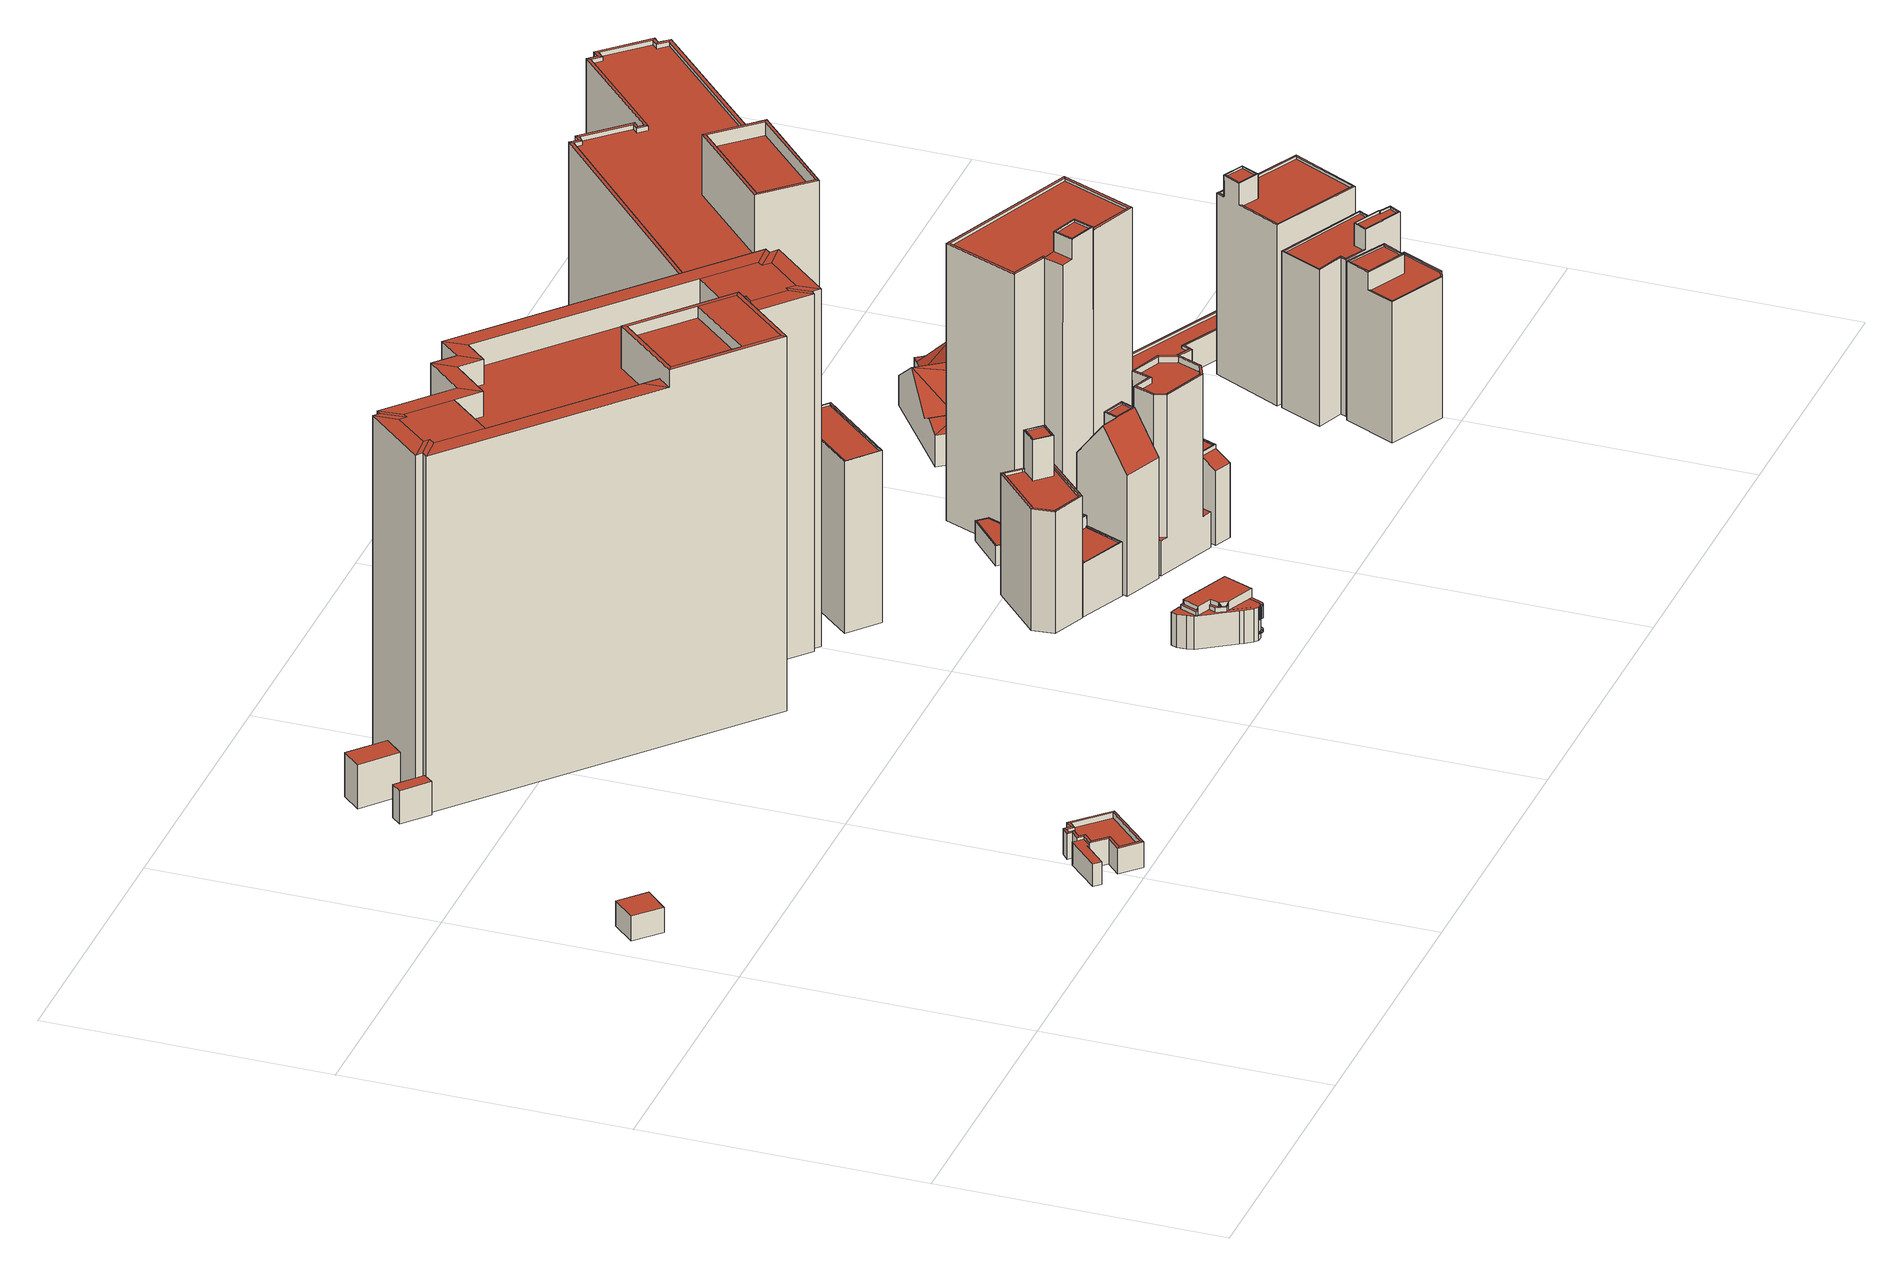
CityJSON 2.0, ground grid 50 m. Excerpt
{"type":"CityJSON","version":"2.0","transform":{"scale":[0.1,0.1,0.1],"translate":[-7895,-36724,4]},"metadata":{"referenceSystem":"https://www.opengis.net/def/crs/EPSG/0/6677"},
"CityObjects":{
"building1":{"type":"Building","attributes":{"class":3003,"usage":461,"measuredHeight":3.9,"storeysAboveGround":9999,"storeysBelowGround":9999,"prefecture":13,"city":13103,"footprintArea":-9999,"fireproofType":1011,"coverageRatio":80,"floorAreaRatio":700,"surveyYear":1,"urbanPlanType":21,"areaClassificationType":22,"landUseType":212,"districts":"10","detailedUsage":"0","meshCode":"53394509"},"geometry":[{"type":"Solid","lod":"2","boundaries":[[[[0,1,2,3]],[[4,5,6,7]],[[2,1,4,7]],[[0,3,6,5]],[[3,2,7,6]],[[1,0,5,4]]]],"semantics":{"surfaces":[{"type":"GroundSurface"},{"type":"RoofSurface"},{"type":"WallSurface"}],"values":[[0,1,2,2,2,2]]}}]},
"building2":{"type":"Building","attributes":{"class":3002,"usage":461,"measuredHeight":3.1,"storeysAboveGround":9999,"storeysBelowGround":9999,"prefecture":13,"city":13103,"footprintArea":-9999,"fireproofType":1011,"coverageRatio":80,"floorAreaRatio":700,"surveyYear":1,"urbanPlanType":21,"areaClassificationType":22,"landUseType":212,"districts":"10","detailedUsage":"0","floodRisk_description":10,"floodRisk_rank":1,"floodRisk_depth":0.11,"floodRisk_adminType":2,"floodRisk_scale":2,"meshCode":"53394509"},"geometry":[{"type":"Solid","lod":"2","boundaries":[[[[8,9,10,11,12,13,14,15,16,17,18,19,20,21,22,23]],[[24,25,26,27]],[[28,29,30,31,32,33,34]],[[35,36,37,38]],[[24,27,39,40]],[[41,42,26,25]],[[43,44,45,46]],[[43,47,48,44]],[[40,39,37,36]],[[49,50,51,52,53,54,55,56,57,58,59,60]],[[41,46,45,42]],[[35,38,61,62]],[[62,61,63,64]],[[64,63,65,66]],[[66,65,48,47]],[[63,59,58,65]],[[9,32,31,10]],[[9,8,33,32]],[[22,21,29,28]],[[8,23,34,33]],[[29,21,20,46,41,30]],[[38,49,60,61]],[[23,22,28,34]],[[48,57,56,44]],[[18,17,66,47]],[[15,14,35,62]],[[30,41,25,31]],[[24,11,10,31,25]],[[20,19,43,46]],[[14,13,36,35]],[[39,51,50,37]],[[27,52,51,39]],[[19,18,47,43]],[[16,15,62,64]],[[44,56,55,45]],[[45,55,54,42]],[[65,58,57,48]],[[61,60,59,63]],[[13,12,40,36]],[[17,16,64,66]],[[42,54,53,26]],[[12,11,24,40]],[[26,53,52,27]],[[37,50,49,38]]]],"semantics":{"surfaces":[{"type":"GroundSurface"},{"type":"RoofSurface"},{"type":"WallSurface"}],"values":[[0,1,1,1,1,1,1,1,1,1,1,1,1,1,1,2,2,2,2,2,2,2,2,2,2,2,2,2,2,2,2,2,2,2,2,2,2,2,2,2,2,2,2,2]]}}]},
"building3":{"type":"Building","attributes":{"class":9999,"usage":461,"measuredHeight":4.2,"storeysAboveGround":9999,"storeysBelowGround":9999,"prefecture":13,"city":13103,"footprintArea":-9999,"fireproofType":1011,"coverageRatio":80,"floorAreaRatio":700,"surveyYear":1,"urbanPlanType":21,"areaClassificationType":22,"landUseType":212,"districts":"10","detailedUsage":"0","floodRisk_description":10,"floodRisk_rank":1,"floodRisk_depth":0.01,"floodRisk_adminType":2,"floodRisk_scale":2,"meshCode":"53394509"},"geometry":[{"type":"Solid","lod":"2","boundaries":[[[[67,68,69,70]],[[71,72,73,74]],[[69,68,71,74]],[[68,67,72,71]],[[67,70,73,72]],[[70,69,74,73]]]],"semantics":{"surfaces":[{"type":"GroundSurface"},{"type":"RoofSurface"},{"type":"WallSurface"}],"values":[[0,1,2,2,2,2]]}}]},
"building4":{"type":"Building","attributes":{"class":3003,"usage":461,"measuredHeight":8.2,"storeysAboveGround":9999,"storeysBelowGround":9999,"prefecture":13,"city":13103,"footprintArea":-9999,"fireproofType":1011,"coverageRatio":80,"floorAreaRatio":700,"surveyYear":1,"urbanPlanType":21,"areaClassificationType":22,"landUseType":212,"districts":"10","detailedUsage":"0","meshCode":"53394509"},"geometry":[{"type":"Solid","lod":"2","boundaries":[[[[75,76,77,78]],[[79,80,81,82]],[[77,76,79,82]],[[76,75,80,79]],[[78,77,82,81]],[[75,78,81,80]]]],"semantics":{"surfaces":[{"type":"GroundSurface"},{"type":"RoofSurface"},{"type":"WallSurface"}],"values":[[0,1,2,2,2,2]]}}]},
"building5":{"type":"Building","attributes":{"class":3002,"usage":401,"measuredHeight":66.1,"storeysAboveGround":16,"storeysBelowGround":2,"prefecture":13,"city":13103,"footprintArea":1829.87,"fireproofType":1001,"coverageRatio":80,"floorAreaRatio":700,"surveyYear":2021,"urbanPlanType":21,"areaClassificationType":22,"landUseType":212,"districts":"10","detailedUsage":"1210","floodRisk_description":10,"floodRisk_rank":1,"floodRisk_depth":0.01,"floodRisk_adminType":2,"floodRisk_scale":2,"meshCode":"53394509"},"geometry":[{"type":"Solid","lod":"2","boundaries":[[[[83,84,85,86,87,88,89,90,91,92,93,94,95,96,97,98,99,100]],[[101,102,103,104]],[[105,106,107,108]],[[109,110,111,112]],[[113,114,115,116]],[[117,118,119,120,121,122,123,124,125,126,127,128]],[[129,130,131,132]],[[133,134,135,136]],[[137,138,139,140,115,114,141,142,143,144]],[[133,112,111,134]],[[102,145,146,147,103]],[[148,106,105,149]],[[148,132,131,107,106]],[[129,149,105,108,130]],[[150,151,152,153]],[[154,141,114,113]],[[155,143,142,156]],[[101,104,110,109]],[[146,145,157]],[[158,153,152,138,137]],[[159,160,161,162]],[[163,158,137,144]],[[154,156,142,141]],[[164,116,115,140]],[[134,111,110,104,103,147,165,135]],[[166,167,168,169]],[[163,144,143,155]],[[150,162,161,151]],[[164,140,139,170]],[[136,135,165,160,159]],[[157,145,129,132,124,123]],[[88,87,155,156]],[[160,119,118,161]],[[89,88,156,154]],[[90,89,154,113]],[[91,90,113,116]],[[146,122,121,147]],[[148,164,170,125,124,132]],[[96,95,109,112]],[[99,98,136,159]],[[161,118,117,151]],[[92,149,129,145,102,93]],[[139,126,125,170]],[[138,127,126,139]],[[95,94,101,109]],[[97,96,112,133]],[[130,167,166,131]],[[94,93,102,101]],[[83,100,162,150]],[[147,121,120,165]],[[84,83,150,153]],[[165,120,119,160]],[[157,123,122,146]],[[107,169,168,108]],[[151,117,128,152]],[[98,97,133,136]],[[86,85,158,163]],[[152,128,127,138]],[[85,84,153,158]],[[131,166,169,107]],[[87,86,163,155]],[[149,92,91,116,164,148]],[[108,168,167,130]],[[100,99,159,162]]]],"semantics":{"surfaces":[{"type":"GroundSurface"},{"type":"RoofSurface"},{"type":"WallSurface"}],"values":[[0,1,1,1,1,1,1,1,1,1,1,1,1,1,1,1,1,1,1,1,1,1,1,1,1,1,1,1,1,1,2,2,2,2,2,2,2,2,2,2,2,2,2,2,2,2,2,2,2,2,2,2,2,2,2,2,2,2,2,2,2,2,2,2]]}}]},
"building6":{"type":"Building","attributes":{"class":3001,"usage":461,"measuredHeight":5.2,"storeysAboveGround":9999,"storeysBelowGround":9999,"prefecture":13,"city":13101,"footprintArea":-9999,"fireproofType":1011,"coverageRatio":80,"floorAreaRatio":700,"surveyYear":1,"urbanPlanType":21,"areaClassificationType":22,"landUseType":212,"districts":"10","detailedUsage":"0","floodRisk_description":10,"floodRisk_rank":1,"floodRisk_depth":0.01,"floodRisk_adminType":2,"floodRisk_scale":2,"meshCode":"53394509"},"geometry":[{"type":"Solid","lod":"2","boundaries":[[[[171,172,173,174,175,176]],[[177,178,179,180]],[[181,182,183,184,185,186]],[[187,188,189,190]],[[191,192,193,194]],[[190,189,193,192]],[[191,194,178,177]],[[187,180,179,188]],[[194,183,182,178]],[[172,171,190,192]],[[171,176,187,190]],[[173,172,192,191]],[[174,173,191,177]],[[175,174,177,180]],[[178,182,181,179]],[[176,175,180,187]],[[179,181,186,188]],[[189,185,184,193]],[[193,184,183,194]],[[188,186,185,189]]]],"semantics":{"surfaces":[{"type":"GroundSurface"},{"type":"RoofSurface"},{"type":"WallSurface"}],"values":[[0,1,1,1,1,1,1,1,2,2,2,2,2,2,2,2,2,2,2,2]]}}]},
"building7":{"type":"Building","attributes":{"class":3001,"usage":461,"measuredHeight":-9999,"storeysAboveGround":9999,"storeysBelowGround":9999,"prefecture":13,"city":13101,"footprintArea":-9999,"fireproofType":1011,"coverageRatio":80,"floorAreaRatio":700,"surveyYear":1,"urbanPlanType":21,"areaClassificationType":22,"landUseType":212,"districts":"10","detailedUsage":"0","floodRisk_description":10,"floodRisk_rank":1,"floodRisk_depth":0.01,"floodRisk_adminType":2,"floodRisk_scale":2,"meshCode":"53394509"},"geometry":[{"type":"Solid","lod":"2","boundaries":[[[[195,196,197,198]],[[199,200,201,202]],[[196,195,200,199]],[[197,196,199,202]],[[198,197,202,201]],[[195,198,201,200]]]],"semantics":{"surfaces":[{"type":"GroundSurface"},{"type":"RoofSurface"},{"type":"WallSurface"}],"values":[[0,1,2,2,2,2]]}}]},
"building8":{"type":"Building","attributes":{"class":9999,"usage":421,"measuredHeight":6.9,"storeysAboveGround":1,"storeysBelowGround":0,"prefecture":13,"city":13103,"footprintArea":53.17,"fireproofType":1001,"coverageRatio":80,"floorAreaRatio":700,"surveyYear":2021,"urbanPlanType":21,"areaClassificationType":22,"landUseType":214,"districts":"10","detailedUsage":"1110","floodRisk_description":10,"floodRisk_rank":1,"floodRisk_depth":0.05,"floodRisk_adminType":2,"floodRisk_scale":2,"meshCode":"53394509","name":"愛宕警察署虎の門交番"},"geometry":[{"type":"MultiSurface","lod":"2","boundaries":[[[203,204,205,206,207,208,209,210,211,212,213,214,215,216,217]],[[218,219,220,221,222,223,224,225,226,227,228,229,230,231]],[[232,233,234,235,236,237,238,239,240,241,242,243]],[[244,245,246,247,248,249,250]],[[251,252,253,254,255,256,257,258,259,260,261,262,263,264,265,266,267,268,269]],[[270,271,272,273,274,275,276,277,278,279,280]],[[281,282,283,284,285,286,287]],[[221,268,267,244,250,222]],[[288,289,290,291,292,293,294,295,296,297,298,299,300,301,302,303,304,305]],[[281,292,291]],[[292,281,293]],[[281,291,290]],[[281,290,289]],[[293,281,213]],[[281,289,288]],[[281,288,282]],[[282,288,305]],[[282,305,304]],[[282,304,272]],[[272,304,303]],[[272,303,302]],[[294,213,295]],[[213,294,293]],[[295,213,296]],[[296,213,297]],[[297,213,298]],[[306,213,212]],[[213,306,299]],[[298,213,299]],[[299,306,240]],[[299,240,300]],[[301,272,302]],[[272,301,240]],[[300,240,301]],[[306,212,307]],[[272,240,273]],[[273,240,239]],[[257,256,228,227]],[[259,258,226,225]],[[308,309,210,209]],[[240,306,310,241]],[[234,278,277,235]],[[311,312,207,206]],[[232,280,279,233]],[[236,276,275,237]],[[310,313,242,241]],[[214,213,281,287,314]],[[255,254,230,229]],[[258,257,227,226]],[[254,253,231,230]],[[203,217,285,284]],[[315,314,287,286,216,215]],[[309,316,211,210]],[[233,279,278,234]],[[245,266,265,246]],[[316,307,212,211]],[[317,285,217]],[[285,317,286]],[[317,217,318]],[[318,217,216]],[[318,216,319]],[[286,320,216]],[[320,286,317]],[[216,320,319]],[[283,271,270,243,242,313,321,204,203,284]],[[253,252,218,231]],[[244,267,266,245]],[[247,264,263,248]],[[246,265,264,247]],[[269,268,221,220]],[[261,260,224,223]],[[322,311,206,205]],[[260,259,225,224]],[[321,322,205,204]],[[235,277,276,236]],[[249,262,261,223,222,250]],[[323,308,209,208]],[[237,275,274,238]],[[283,282,272,271]],[[312,323,208,207]],[[251,269,220,219]],[[256,255,229,228]],[[252,251,219,218]],[[248,263,262,249]],[[243,270,280,232]],[[238,274,273,239]],[[322,321,313,310,306,307,316,309,308,323,312,311]]],"semantics":{"surfaces":[{"type":"GroundSurface"},{"type":"OuterCeilingSurface"},{"type":"RoofSurface"},{"type":"WallSurface"},{"type":"OuterFloorSurface"}],"values":[0,0,1,2,2,2,2,3,3,3,3,3,3,3,3,3,3,3,3,3,3,3,3,3,3,3,3,3,3,3,3,3,3,3,3,3,3,3,3,3,3,3,3,3,3,3,3,3,3,3,3,3,3,3,3,3,3,3,3,3,3,3,3,3,3,3,3,3,3,3,3,3,3,3,3,3,3,3,3,3,3,3,3,3,3,3,4]}}]},
"building9":{"type":"Building","attributes":{"class":3002,"usage":401,"measuredHeight":24,"storeysAboveGround":7,"storeysBelowGround":1,"prefecture":13,"city":13103,"footprintArea":117.27,"fireproofType":1001,"coverageRatio":80,"floorAreaRatio":700,"surveyYear":2021,"urbanPlanType":21,"areaClassificationType":22,"landUseType":212,"districts":"10","detailedUsage":"1210","floodRisk_description":10,"floodRisk_rank":1,"floodRisk_depth":0.04,"floodRisk_adminType":2,"floodRisk_scale":2,"meshCode":"53394509"},"geometry":[{"type":"Solid","lod":"2","boundaries":[[[[324,325,326,327,328]],[[329,330,331,332]],[[333,334,335]],[[336,337,338,339]],[[340,341,342,343,344,345,346,347,348,349,350]],[[351,352,353,354]],[[355,356,357,358]],[[359,339,338]],[[360,361,362,363]],[[334,333,362,361]],[[364,365,366,367]],[[364,367,337,336]],[[360,363,366,365]],[[358,357,352,351]],[[354,353,356,355]],[[362,343,342,363]],[[326,325,365,364]],[[324,328,361,360]],[[366,341,340,367]],[[347,354,355,339,359,348]],[[367,340,350,337]],[[325,324,360,365]],[[358,351,346,345,335,334]],[[353,330,329,356]],[[327,326,364,336]],[[333,344,343,362]],[[335,345,344,333]],[[363,342,341,366]],[[357,332,331,352]],[[339,355,358,334,361,328,327,336]],[[338,349,348,359]],[[352,331,330,353]],[[337,350,349,338]],[[351,354,347,346]],[[356,329,332,357]]]],"semantics":{"surfaces":[{"type":"GroundSurface"},{"type":"RoofSurface"},{"type":"WallSurface"}],"values":[[0,1,1,1,1,1,1,1,1,1,1,1,1,1,1,2,2,2,2,2,2,2,2,2,2,2,2,2,2,2,2,2,2,2,2]]}}]},
"building10":{"type":"Building","attributes":{"class":3002,"usage":401,"measuredHeight":31,"storeysAboveGround":9999,"storeysBelowGround":0,"prefecture":13,"city":13103,"footprintArea":77.37,"fireproofType":1011,"coverageRatio":80,"floorAreaRatio":700,"surveyYear":2021,"urbanPlanType":21,"areaClassificationType":22,"landUseType":212,"districts":"10","detailedUsage":"1210","floodRisk_description":10,"floodRisk_rank":1,"floodRisk_depth":0.03,"floodRisk_adminType":2,"floodRisk_scale":2,"meshCode":"53394509"},"geometry":[{"type":"Solid","lod":"2","boundaries":[[[[368,369,370,371]],[[372,373,374,375]],[[375,374,376,377]],[[378,379,380,381]],[[382,383,373,372]],[[377,376,383,382]],[[369,368,375,377]],[[374,380,379,376]],[[368,371,372,375]],[[371,370,382,372]],[[370,369,377,382]],[[376,379,378,383]],[[373,381,380,374]],[[383,378,381,373]]]],"semantics":{"surfaces":[{"type":"GroundSurface"},{"type":"RoofSurface"},{"type":"WallSurface"}],"values":[[0,1,1,1,1,1,2,2,2,2,2,2,2,2]]}}]},
"building11":{"type":"Building","attributes":{"class":3001,"usage":401,"measuredHeight":9.2,"storeysAboveGround":3,"storeysBelowGround":0,"prefecture":13,"city":13103,"footprintArea":67.58,"fireproofType":1001,"coverageRatio":80,"floorAreaRatio":700,"surveyYear":2021,"urbanPlanType":21,"areaClassificationType":22,"landUseType":212,"districts":"10","detailedUsage":"1210","floodRisk_description":10,"floodRisk_rank":1,"floodRisk_depth":0.01,"floodRisk_adminType":2,"floodRisk_scale":2,"meshCode":"53394509"},"geometry":[{"type":"Solid","lod":"2","boundaries":[[[[384,385,386,387]],[[388,389,390,391]],[[392,393,394]],[[391,390,395,396]],[[397,398,399,400,401,402,403,404]],[[405,389,388]],[[406,407,408,409]],[[410,411,412]],[[413,414,394,393]],[[413,409,408,414]],[[415,416,417,418]],[[411,410,407,406]],[[396,395,405]],[[389,418,417,390]],[[387,405,388,411,406,384]],[[412,411,388,391,399,398]],[[386,385,409,413]],[[407,404,403,408]],[[394,401,400,392]],[[393,396,405,387,386,413]],[[408,403,402,414]],[[414,402,401,394]],[[405,415,418,389]],[[395,416,415,405]],[[399,391,396,393,392,400]],[[410,397,404,407]],[[390,417,416,395]],[[412,398,397,410]],[[385,384,406,409]]]],"semantics":{"surfaces":[{"type":"GroundSurface"},{"type":"RoofSurface"},{"type":"WallSurface"}],"values":[[0,1,1,1,1,1,1,1,1,1,1,1,1,2,2,2,2,2,2,2,2,2,2,2,2,2,2,2,2]]}}]},
"building12":{"type":"Building","attributes":{"class":3002,"usage":401,"measuredHeight":25,"storeysAboveGround":9,"storeysBelowGround":0,"prefecture":13,"city":13103,"footprintArea":79.1,"fireproofType":1001,"coverageRatio":80,"floorAreaRatio":700,"surveyYear":2021,"urbanPlanType":21,"areaClassificationType":22,"landUseType":212,"districts":"10","detailedUsage":"1210","floodRisk_description":10,"floodRisk_rank":1,"floodRisk_depth":0.01,"floodRisk_adminType":2,"floodRisk_scale":2,"meshCode":"53394509"},"geometry":[{"type":"Solid","lod":"2","boundaries":[[[[419,420,421,422,423,424]],[[425,426,427,428]],[[429,430,431]],[[432,433,434,431]],[[435,436,432,431,437]],[[430,437,431]],[[429,438,430]],[[429,439,438]],[[440,441,442,443]],[[431,434,441,440]],[[443,442,433,432]],[[434,426,425,441]],[[420,419,430,438]],[[441,425,428,442]],[[424,423,436,435]],[[431,440,429]],[[436,423,422,443,432]],[[435,437,430,419,424]],[[421,420,438,439]],[[443,422,421,439,429,440]],[[442,428,427,433]],[[433,427,426,434]]]],"semantics":{"surfaces":[{"type":"GroundSurface"},{"type":"RoofSurface"},{"type":"WallSurface"}],"values":[[0,1,1,1,1,1,1,1,1,1,1,2,2,2,2,2,2,2,2,2,2,2]]}}]},
"building13":{"type":"Building","attributes":{"class":9999,"usage":461,"measuredHeight":-9999,"storeysAboveGround":9999,"storeysBelowGround":9999,"prefecture":13,"city":13101,"footprintArea":-9999,"fireproofType":1011,"coverageRatio":80,"floorAreaRatio":700,"surveyYear":1,"urbanPlanType":21,"areaClassificationType":22,"landUseType":215,"districts":"10","detailedUsage":"0","meshCode":"53394509"},"geometry":[{"type":"Solid","lod":"2","boundaries":[[[[444,445,446,447]],[[448,449,450,451]],[[447,446,451,450]],[[444,447,450,449]],[[446,445,448,451]],[[445,444,449,448]]]],"semantics":{"surfaces":[{"type":"GroundSurface"},{"type":"RoofSurface"},{"type":"WallSurface"}],"values":[[0,1,2,2,2,2]]}}]},
"building14":{"type":"Building","attributes":{"class":9999,"usage":461,"measuredHeight":3.6,"storeysAboveGround":9999,"storeysBelowGround":9999,"prefecture":13,"city":13103,"footprintArea":-9999,"fireproofType":1011,"coverageRatio":80,"floorAreaRatio":700,"surveyYear":1,"urbanPlanType":21,"areaClassificationType":22,"landUseType":212,"districts":"10","detailedUsage":"0","floodRisk_description":10,"floodRisk_rank":1,"floodRisk_depth":0.04,"floodRisk_adminType":2,"floodRisk_scale":2,"meshCode":"53394509"},"geometry":[{"type":"Solid","lod":"2","boundaries":[[[[452,453,454,455,456,457]],[[458,459,460,461]],[[462,463,464,465]],[[458,465,464,459]],[[466,467,468,469]],[[461,460,468,467]],[[470,471,472,473,474,475]],[[462,466,469,463]],[[453,452,461,467]],[[460,473,472,468]],[[455,454,466,462]],[[456,455,462,465]],[[454,453,467,466]],[[469,471,470,463]],[[459,474,473,460]],[[457,456,465,458]],[[464,475,474,459]],[[452,457,458,461]],[[463,470,475,464]],[[468,472,471,469]]]],"semantics":{"surfaces":[{"type":"GroundSurface"},{"type":"RoofSurface"},{"type":"WallSurface"}],"values":[[0,1,1,1,1,1,1,1,2,2,2,2,2,2,2,2,2,2,2,2]]}}]},
"building15":{"type":"Building","attributes":{"class":3001,"usage":401,"measuredHeight":9.1,"storeysAboveGround":10,"storeysBelowGround":0,"prefecture":13,"city":13103,"footprintArea":63.06,"fireproofType":1001,"coverageRatio":80,"floorAreaRatio":700,"surveyYear":2021,"urbanPlanType":21,"areaClassificationType":22,"landUseType":212,"districts":"10","detailedUsage":"1210","meshCode":"53394509"},"geometry":[{"type":"Solid","lod":"2","boundaries":[[[[476,477,478]],[[479,480,481]],[[476,478,479,481]],[[478,477,480,479]],[[477,476,481,480]]]],"semantics":{"surfaces":[{"type":"GroundSurface"},{"type":"RoofSurface"},{"type":"WallSurface"}],"values":[[0,1,2,2,2]]}}]},
"building16":{"type":"Building","attributes":{"class":3001,"usage":401,"measuredHeight":32.7,"storeysAboveGround":10,"storeysBelowGround":0,"prefecture":13,"city":13103,"footprintArea":63.06,"fireproofType":1001,"coverageRatio":80,"floorAreaRatio":700,"surveyYear":2021,"urbanPlanType":21,"areaClassificationType":22,"landUseType":212,"districts":"10","detailedUsage":"1210","floodRisk_description":10,"floodRisk_rank":1,"floodRisk_depth":0.02,"floodRisk_adminType":2,"floodRisk_scale":2,"meshCode":"53394509"},"geometry":[{"type":"Solid","lod":"2","boundaries":[[[[482,483,484,485,486,487]],[[488,489,490,491]],[[492,493,494,495]],[[492,495,496,497]],[[498,499,500,501]],[[501,500,502,503]],[[503,502,494,493]],[[504,497,496,505]],[[498,488,491,499]],[[506,507,508]],[[509,510,511]],[[504,505,490,489]],[[512,513,514,515,516,517,518,519,520]],[[521,522,523]],[[485,484,504,489]],[[521,501,503,522]],[[491,519,518,499]],[[507,498,501,521,523,487,486,508]],[[490,520,519,491]],[[500,517,516,502]],[[497,504,484,483]],[[485,489,488,506,508,486]],[[505,512,520,490]],[[510,509,482,487,523,522,503,493]],[[499,518,517,500]],[[502,516,515,494]],[[510,493,492,511]],[[495,514,513,496]],[[511,492,497,483,482,509]],[[496,513,512,505]],[[494,515,514,495]],[[506,488,498,507]]]],"semantics":{"surfaces":[{"type":"GroundSurface"},{"type":"RoofSurface"},{"type":"WallSurface"}],"values":[[0,1,1,1,1,1,1,1,1,1,1,1,1,1,2,2,2,2,2,2,2,2,2,2,2,2,2,2,2,2,2,2]]}}]},
"building17":{"type":"Building","attributes":{"class":3002,"usage":413,"measuredHeight":13.4,"storeysAboveGround":5,"storeysBelowGround":0,"prefecture":13,"city":13103,"footprintArea":35.99,"fireproofType":1001,"coverageRatio":80,"floorAreaRatio":700,"surveyYear":2021,"urbanPlanType":21,"areaClassificationType":22,"landUseType":211,"districts":"10","detailedUsage":"1230","floodRisk_description":10,"floodRisk_rank":1,"floodRisk_depth":0.02,"floodRisk_adminType":2,"floodRisk_scale":2,"meshCode":"53394509"},"geometry":[{"type":"Solid","lod":"2","boundaries":[[[[524,525,526,527]],[[528,529,530,531]],[[532,533,534,535]],[[536,537,538,539]],[[531,530,537,536]],[[540,541,542,543]],[[539,538,529,528]],[[526,539,528,535,534,527]],[[524,527,534,533]],[[526,525,536,539]],[[537,540,543,538]],[[532,531,536,525,524,533]],[[529,542,541,530]],[[538,543,542,529]],[[530,541,540,537]],[[535,528,531,532]]]],"semantics":{"surfaces":[{"type":"GroundSurface"},{"type":"RoofSurface"},{"type":"WallSurface"}],"values":[[0,1,1,1,1,1,1,2,2,2,2,2,2,2,2,2]]}}]},
"building18":{"type":"Building","attributes":{"class":3002,"usage":401,"measuredHeight":49.3,"storeysAboveGround":10,"storeysBelowGround":1,"prefecture":13,"city":13103,"footprintArea":442.19,"fireproofType":1001,"coverageRatio":80,"floorAreaRatio":700,"surveyYear":2021,"urbanPlanType":21,"areaClassificationType":22,"landUseType":212,"districts":"10","detailedUsage":"1210","floodRisk_description":10,"floodRisk_rank":1,"floodRisk_depth":0.05,"floodRisk_adminType":2,"floodRisk_scale":2,"meshCode":"53394509"},"geometry":[{"type":"Solid","lod":"2","boundaries":[[[[544,545,546,547,548,549,550,551,552]],[[553,554,555]],[[556,557,558,559]],[[560,561,562,563]],[[564,565,566,567]],[[559,558,568,569]],[[570,571,572,573,574,575,576,577,578,579,580]],[[581,582,583,584]],[[584,583,561,560]],[[563,562,582,581]],[[564,567,555,554]],[[585,586,587,588]],[[589,590,557,556]],[[569,568,566,565]],[[591,589,592,593,594]],[[590,589,591,595]],[[568,574,573,566]],[[553,570,581,584,545,544,554]],[[566,573,572,567]],[[561,586,585,562]],[[552,551,565,564]],[[555,571,570,553]],[[549,548,556,559]],[[564,554,544,552]],[[583,587,586,561]],[[560,563,594,593]],[[582,588,587,583]],[[590,577,576,557]],[[562,585,588,582]],[[591,579,578,595]],[[581,570,580,594,563]],[[551,550,569,565]],[[545,584,560,593,592,546]],[[594,580,579,591]],[[547,546,592,589]],[[558,575,574,568]],[[567,572,571,555]],[[550,549,559,569]],[[557,576,575,558]],[[589,556,548,547]],[[595,578,577,590]]]],"semantics":{"surfaces":[{"type":"GroundSurface"},{"type":"RoofSurface"},{"type":"WallSurface"}],"values":[[0,1,1,1,1,1,1,1,1,1,1,1,1,1,1,1,2,2,2,2,2,2,2,2,2,2,2,2,2,2,2,2,2,2,2,2,2,2,2,2,2]]}}]},
"building19":{"type":"Building","attributes":{"class":3002,"usage":401,"measuredHeight":57.1,"storeysAboveGround":14,"storeysBelowGround":1,"prefecture":13,"city":13101,"footprintArea":1537.16,"fireproofType":1001,"coverageRatio":80,"floorAreaRatio":700,"surveyYear":2021,"urbanPlanType":21,"areaClassificationType":22,"landUseType":212,"districts":"10","detailedUsage":"1210","floodRisk_description":10,"floodRisk_rank":1,"floodRisk_depth":0.07,"floodRisk_adminType":2,"floodRisk_scale":2,"meshCode":"53394509"},"geometry":[{"type":"Solid","lod":"2","boundaries":[[[[596,597,598,599,600,601,602,603,604,605,606,607,608,609,610,611,612,613,614,615,616,617,618,619]],[[620,621,622,623]],[[624,625,626,627]],[[628,629,630,631]],[[632,633,634,635]],[[636,637,638,639]],[[640,623,622,641]],[[642,643,644,645]],[[646,647,629,628]],[[648,649,650,651]],[[640,641,649,648]],[[652,653,654,655]],[[656,651,650,657]],[[637,636,658]],[[652,635,634,653]],[[659,660,647,646]],[[661,655,654]],[[662,663,621,620]],[[664,665,666,667]],[[642,645,665,664]],[[631,630,660,659]],[[668,669,633,632]],[[670,671,672,673]],[[674,675,676,677]],[[668,667,666,669]],[[662,639,638,663]],[[670,627,626,671]],[[678,679,680,681,682,683,684,685,686,687,688,689,690,691,692,693,694,695,696,697,698,699,700,701,702,703]],[[673,672,644,643]],[[656,657,625,624]],[[644,679,678,645]],[[660,677,676,647]],[[625,683,682,626]],[[633,700,699,634]],[[612,611,656,624]],[[663,690,689,621]],[[671,681,680,672]],[[645,678,703,665]],[[608,607,623,640]],[[629,675,674,630]],[[638,691,690,663]],[[665,703,702,666]],[[605,604,639,662]],[[626,682,681,671]],[[658,693,692,637]],[[598,597,632,635]],[[641,687,686,649]],[[597,596,668,632]],[[654,697,696,661]],[[609,608,640,648]],[[606,605,662,620]],[[650,685,684,657]],[[610,609,648,651]],[[607,606,620,623]],[[622,688,687,641]],[[616,615,673,643]],[[637,692,691,638]],[[628,631,695,694]],[[619,618,664,667]],[[617,616,643,642]],[[611,610,651,656]],[[621,689,688,622]],[[661,696,695,631,659,601,600,655]],[[613,612,624,627]],[[599,598,635,652]],[[653,698,697,654]],[[669,701,700,633]],[[649,686,685,650]],[[636,603,602,646,628,694,693,658]],[[646,602,601,659]],[[630,674,677,660]],[[634,699,698,653]],[[657,684,683,625]],[[604,603,636,639]],[[647,676,675,629]],[[600,599,652,655]],[[618,617,642,664]],[[672,680,679,644]],[[666,702,701,669]],[[615,614,670,673]],[[614,613,627,670]],[[596,619,667,668]]]],"semantics":{"surfaces":[{"type":"GroundSurface"},{"type":"RoofSurface"},{"type":"WallSurface"}],"values":[[0,1,1,1,1,1,1,1,1,1,1,1,1,1,1,1,1,1,1,1,1,1,1,1,1,1,1,1,1,1,2,2,2,2,2,2,2,2,2,2,2,2,2,2,2,2,2,2,2,2,2,2,2,2,2,2,2,2,2,2,2,2,2,2,2,2,2,2,2,2,2,2,2,2,2,2,2,2,2,2,2,2]]}}]},
"building20":{"type":"Building","attributes":{"class":3001,"usage":422,"measuredHeight":7.1,"storeysAboveGround":1,"storeysBelowGround":0,"prefecture":13,"city":13103,"footprintArea":562.14,"fireproofType":1003,"coverageRatio":80,"floorAreaRatio":700,"surveyYear":2021,"urbanPlanType":21,"areaClassificationType":22,"landUseType":214,"districts":"10","detailedUsage":"1123","floodRisk_description":10,"floodRisk_rank":1,"floodRisk_depth":0.08,"floodRisk_adminType":2,"floodRisk_scale":2,"meshCode":"53394509"},"geometry":[{"type":"Solid","lod":"2","boundaries":[[[[704,705,706,707,708,709,710,711,712,713,714,715,716,717,718]],[[719,720,721]],[[722,723,724]],[[725,726,727]],[[721,728,719]],[[729,730,731,732]],[[722,724,725]],[[720,723,733]],[[727,722,725]],[[734,735,736,737]],[[738,722,727]],[[720,739,740]],[[720,740,723]],[[722,741,733]],[[742,719,743]],[[733,744,721]],[[745,746,726,747]],[[727,746,738]],[[748,743,749,750]],[[722,733,723]],[[739,751,752,753,754,755,740]],[[719,756,743]],[[734,737,757]],[[743,748,742]],[[734,757,755]],[[722,738,741]],[[730,758,731]],[[721,744,758,730]],[[719,739,720]],[[720,733,721]],[[746,727,726]],[[751,704,718,752]],[[707,732,731,708]],[[757,737,736,716,715]],[[713,712,747,726,725]],[[716,736,735,754,753,717]],[[756,719,728]],[[738,710,709,741]],[[711,710,738,746,745]],[[728,721,730]],[[724,714,713,725]],[[745,747,712,711]],[[708,731,758,744,733,741,709]],[[714,724,723,740,755,757,715]],[[751,739,742,748,750,705,704]],[[728,729,756]],[[754,735,734,755]],[[730,729,728]],[[705,750,749,706]],[[756,729,732,707,706,749,743]],[[752,718,717,753]],[[719,742,739]]]],"semantics":{"surfaces":[{"type":"GroundSurface"},{"type":"RoofSurface"},{"type":"WallSurface"}],"values":[[0,1,1,1,1,1,1,1,1,1,1,1,1,1,1,1,1,1,1,1,1,1,1,1,1,1,1,1,1,1,2,2,2,2,2,2,2,2,2,2,2,2,2,2,2,2,2,2,2,2,2,2]]}}]},
"building21":{"type":"Building","attributes":{"class":3002,"usage":401,"measuredHeight":25.8,"storeysAboveGround":8,"storeysBelowGround":1,"prefecture":13,"city":13103,"footprintArea":122.41,"fireproofType":1001,"coverageRatio":80,"floorAreaRatio":700,"surveyYear":2021,"urbanPlanType":21,"areaClassificationType":22,"landUseType":212,"districts":"10","detailedUsage":"1210","floodRisk_description":10,"floodRisk_rank":1,"floodRisk_depth":0.06,"floodRisk_adminType":2,"floodRisk_scale":2,"meshCode":"53394509"},"geometry":[{"type":"Solid","lod":"2","boundaries":[[[[759,760,761,762,763]],[[764,765,766,767]],[[768,769,770,771]],[[772,773,774,775]],[[776,777,769,768]],[[778,779,780,781]],[[782,783,784,785,786,787,788,789]],[[790,791,792,793]],[[772,764,767,773]],[[775,774,781,780]],[[766,765,794]],[[795,796,777,776]],[[771,770,796,795]],[[760,759,764,772]],[[771,795,785,784,794,765]],[[796,793,792,777]],[[766,783,782,767]],[[786,778,781,787]],[[767,782,789,773]],[[763,768,771,765,764,759]],[[777,792,791,769]],[[761,760,772,775]],[[773,789,788,774]],[[762,761,775,780]],[[774,788,787,781]],[[769,791,790,770]],[[770,790,793,796]],[[794,784,783,766]],[[763,762,780,779,776,768]],[[785,795,776,779,778,786]]]],"semantics":{"surfaces":[{"type":"GroundSurface"},{"type":"RoofSurface"},{"type":"WallSurface"}],"values":[[0,1,1,1,1,1,1,1,1,1,1,1,1,2,2,2,2,2,2,2,2,2,2,2,2,2,2,2,2,2]]}}]},
"building22":{"type":"Building","attributes":{"class":3002,"usage":401,"measuredHeight":28.3,"storeysAboveGround":8,"storeysBelowGround":1,"prefecture":13,"city":13103,"footprintArea":150.78,"fireproofType":1001,"coverageRatio":80,"floorAreaRatio":700,"surveyYear":2021,"urbanPlanType":21,"areaClassificationType":22,"landUseType":212,"districts":"10","detailedUsage":"1210","floodRisk_description":10,"floodRisk_rank":1,"floodRisk_depth":0.06,"floodRisk_adminType":2,"floodRisk_scale":2,"meshCode":"53394509"},"geometry":[{"type":"Solid","lod":"2","boundaries":[[[[797,798,799,800,801,802,803,804,805,806]],[[807,808,809,810]],[[807,810,811,812]],[[813,812,811,814]],[[815,816,817,818]],[[819,820,821,822]],[[823,824,809,808]],[[825,826,827,828,829,830]],[[831,832,833]],[[834,835,836,837,838,839,840,841,842,843,844,845]],[[846,847,833,832]],[[848,849,817,816]],[[850,851,824,823]],[[846,822,821,847]],[[852,853,854,855]],[[815,818,853,852]],[[855,854,820,819]],[[813,814,851,850]],[[849,848,856]],[[798,797,855,819]],[[847,844,843,833]],[[821,845,844,847]],[[853,836,835,854]],[[856,840,839,849]],[[809,826,825,810]],[[817,838,837,818]],[[824,827,826,809]],[[812,802,801,807]],[[810,825,830,811]],[[806,805,815,852]],[[849,839,838,817]],[[808,832,831,842,841,823]],[[851,828,827,824]],[[811,830,829,814]],[[801,800,846,832,808,807]],[[805,804,816,815]],[[818,837,836,853]],[[800,799,822,846]],[[797,806,852,855]],[[799,798,819,822]],[[813,803,802,812]],[[803,813,850,848,816,804]],[[814,829,828,851]],[[854,835,834,820]],[[833,843,842,831]],[[820,834,845,821]],[[856,848,850,823,841,840]]]],"semantics":{"surfaces":[{"type":"GroundSurface"},{"type":"RoofSurface"},{"type":"WallSurface"}],"values":[[0,1,1,1,1,1,1,1,1,1,1,1,1,1,1,1,1,1,1,2,2,2,2,2,2,2,2,2,2,2,2,2,2,2,2,2,2,2,2,2,2,2,2,2,2,2,2]]}}]},
"building23":{"type":"Building","attributes":{"class":9999,"usage":461,"measuredHeight":11.6,"storeysAboveGround":9999,"storeysBelowGround":9999,"prefecture":13,"city":13103,"footprintArea":-9999,"fireproofType":1011,"coverageRatio":80,"floorAreaRatio":700,"surveyYear":1,"urbanPlanType":21,"areaClassificationType":22,"landUseType":212,"districts":"10","detailedUsage":"0","floodRisk_description":10,"floodRisk_rank":1,"floodRisk_depth":0.03,"floodRisk_adminType":2,"floodRisk_scale":2,"meshCode":"53394509"},"geometry":[{"type":"Solid","lod":"2","boundaries":[[[[857,858,859,860,861,862,863,864]],[[865,866,867,868]],[[869,870,871,872]],[[873,874,875,876]],[[865,877,878,866]],[[879,880,881,882,883,884,885,886]],[[873,876,878,877]],[[872,871,887,888]],[[868,867,870,869]],[[888,887,875,874]],[[878,884,883,866]],[[858,857,873,877]],[[871,880,879,887]],[[876,885,884,878]],[[867,882,881,870]],[[866,883,882,867]],[[875,886,885,876]],[[857,864,874,873]],[[870,881,880,871]],[[859,858,877,865]],[[864,863,888,874]],[[863,862,872,888]],[[862,861,869,872]],[[887,879,886,875]],[[861,860,868,869]],[[860,859,865,868]]]],"semantics":{"surfaces":[{"type":"GroundSurface"},{"type":"RoofSurface"},{"type":"WallSurface"}],"values":[[0,1,1,1,1,1,1,1,1,1,2,2,2,2,2,2,2,2,2,2,2,2,2,2,2,2]]}}]},
"building24":{"type":"Building","attributes":{"class":3002,"usage":401,"measuredHeight":32.7,"storeysAboveGround":9,"storeysBelowGround":1,"prefecture":13,"city":13103,"footprintArea":233.29,"fireproofType":1001,"coverageRatio":80,"floorAreaRatio":700,"surveyYear":2021,"urbanPlanType":21,"areaClassificationType":22,"landUseType":212,"districts":"10","detailedUsage":"1210","meshCode":"53394509"},"geometry":[{"type":"Solid","lod":"2","boundaries":[[[[889,890,891,892,893,894,895,896]],[[897,898,899,900]],[[901,902,903,904]],[[904,903,905,906]],[[907,908,909,910]],[[911,912,902,901]],[[913,910,909]],[[914,915,916,917]],[[918,919,898,897]],[[920,921,922,923]],[[924,925,926,927]],[[900,899,908,907]],[[906,905,912,911]],[[923,922,928,929]],[[930,931,932,933,934,935,936,937,938,939,940,941,942,943]],[[925,924,944]],[[920,927,926,921]],[[918,929,928,919]],[[901,904,940,939,944,924]],[[925,938,937,926]],[[910,911,901,924,927,896,895,907]],[[899,931,930,908]],[[912,915,914,902]],[[894,893,897,900]],[[891,890,923,929]],[[941,940,904,906]],[[902,914,917,903]],[[903,917,916,905]],[[944,939,938,925]],[[926,937,936,921]],[[898,932,931,899]],[[908,930,943,909]],[[928,934,933,919]],[[909,943,942,913]],[[895,894,900,907]],[[890,889,920,923]],[[921,936,935,922]],[[941,906,911,910,913,942]],[[893,892,918,897]],[[919,933,932,898]],[[889,896,927,920]],[[892,891,929,918]],[[905,916,915,912]],[[922,935,934,928]]]],"semantics":{"surfaces":[{"type":"GroundSurface"},{"type":"RoofSurface"},{"type":"WallSurface"}],"values":[[0,1,1,1,1,1,1,1,1,1,1,1,1,1,1,1,1,1,2,2,2,2,2,2,2,2,2,2,2,2,2,2,2,2,2,2,2,2,2,2,2,2,2,2]]}}]}
},
"vertices":[
[41,722,36],[84,682,36],[47,643,36],[5,683,36],[84,682,82],[41,722,82],[5,683,82],[47,643,82],
[433,61,20],[486,114,20],[492,108,20],[505,121,20],[499,127,20],[512,139,20],[522,130,20],[532,140,20],[591,81,20],[516,5,20],[484,37,20],[508,61,20],[484,84,20],[485,85,20],[482,88,20],[444,50,20],[505,121,67],[492,108,67],[499,108,67],[512,121,67],[482,88,62],[485,85,62],[500,100,62],[492,108,62],[486,114,62],[433,61,62],[444,50,62],[522,130,67],[512,139,67],[512,133,67],[522,123,67],[506,127,67],[499,127,67],[500,100,67],[507,100,67],[508,61,67],[514,61,67],[491,84,67],[484,84,67],[484,37,67],[490,37,67],[522,123,57],[512,133,57],[506,127,57],[512,121,57],[499,108,57],[507,100,57],[491,84,57],[514,61,57],[490,37,57],[516,12,57],[585,81,57],[532,133,57],[532,133,67],[532,140,67],[585,81,67],[591,81,67],[516,12,67],[516,5,67],
[282,1117,26],[238,1155,26],[253,1172,26],[297,1134,26],[238,1155,87],[282,1117,87],[297,1134,87],[253,1172,87],
[326,1185,21],[268,1236,21],[297,1268,21],[355,1217,21],[268,1236,102],[326,1185,102],[355,1217,102],[297,1268,102],
[606,1189,17],[639,1227,17],[1079,840,17],[1072,831,17],[1085,820,17],[993,716,17],[980,727,17],[974,721,17],[878,805,17],[786,700,17],[296,1131,17],[304,1140,17],[294,1148,17],[387,1253,17],[397,1244,17],[403,1251,17],[512,1156,17],[570,1221,17],[304,1140,675],[296,1131,675],[339,1134,675],[347,1143,675],[786,710,707],[879,817,707],[826,864,707],[732,757,707],[294,1148,675],[338,1151,675],[389,1210,675],[387,1253,675],[974,721,675],[971,764,675],[921,808,675],[878,805,675],[609,1146,629],[573,1178,629],[515,1113,629],[475,1148,629],[409,1072,629],[623,884,629],[646,864,629],[729,958,629],[883,823,629],[903,846,629],[957,907,629],[642,1184,629],[626,841,707],[636,842,707],[730,948,707],[729,958,707],[397,1244,675],[400,1201,675],[406,1208,675],[403,1251,675],[1036,837,675],[957,907,675],[903,846,675],[932,820,675],[977,770,675],[990,758,675],[1042,817,675],[1029,829,675],[626,841,675],[623,884,675],[409,1072,675],[889,818,707],[786,700,707],[606,1189,675],[609,1146,675],[642,1184,675],[639,1227,675],[980,727,675],[1085,820,675],[993,716,675],[646,864,675],[1079,840,675],[512,1156,675],[515,1113,675],[573,1178,675],[570,1221,675],[1072,831,675],[889,818,675],[475,1148,675],[730,948,686],[636,842,686],[732,757,686],[826,864,686],[883,823,675],
[822,1155,17],[817,1156,17],[817,1209,17],[840,1231,17],[845,1231,17],[845,1176,17],[840,1231,91],[840,1229,91],[843,1229,91],[845,1231,91],[843,1229,89],[840,1229,89],[819,1208,89],[818,1157,89],[822,1156,89],[843,1177,89],[845,1176,91],[843,1177,91],[822,1156,91],[822,1155,91],[817,1209,91],[817,1156,91],[818,1157,91],[819,1208,91],
[869,1124,19],[846,1150,19],[865,1168,19],[889,1142,19],[846,1150,44],[869,1124,44],[889,1142,44],[865,1168,44],
[1285,143,29],[1256,71,29],[1255,69,29],[1254,68,29],[1252,67,29],[1250,66,29],[1247,66,29],[1245,67,29],[1244,68,29],[1242,69,29],[1206,125,29],[1210,140,29],[1188,149,29],[1184,151,29],[1196,181,29],[1175,184,19],[1179,195,19],[1197,188,19],[1195,183,19],[1282,147,19],[1256,86,19],[1251,73,19],[1247,69,19],[1239,69,19],[1231,75,19],[1222,88,19],[1218,95,19],[1178,156,19],[1176,168,19],[1255,69,55],[1254,68,55],[1252,67,55],[1250,66,55],[1247,66,55],[1245,67,55],[1244,68,55],[1242,69,55],[1240,72,55],[1247,89,55],[1261,83,55],[1256,71,55],[1193,184,88],[1180,153,88],[1207,142,88],[1201,129,88],[1210,113,88],[1259,93,88],[1282,147,88],[1179,195,80],[1175,184,80],[1176,168,80],[1178,156,80],[1218,95,80],[1222,88,80],[1231,75,80],[1239,69,80],[1247,69,80],[1251,73,80],[1256,85,80],[1259,93,80],[1210,113,80],[1201,129,80],[1207,142,80],[1180,153,80],[1193,184,80],[1195,183,80],[1197,188,80],[1256,71,80],[1264,90,80],[1215,111,80],[1242,69,80],[1244,68,80],[1245,67,80],[1247,66,80],[1250,66,80],[1252,67,80],[1254,68,80],[1255,69,80],[1206,125,96],[1215,111,96],[1264,90,96],[1285,143,96],[1196,181,96],[1184,151,96],[1210,140,96],[1210,118,82],[1209,120,82],[1208,121,81],[1207,123,79],[1207,123,77],[1207,123,75],[1207,123,73],[1208,121,71],[1209,120,70],[1210,118,70],[1212,116,70],[1213,115,71],[1213,114,73],[1214,113,75],[1214,113,77],[1213,114,79],[1213,115,81],[1212,116,82],[1240,72,34],[1242,69,34],[1247,66,34],[1245,67,34],[1247,89,34],[1254,68,34],[1252,67,34],[1261,83,34],[1210,140,54],[1188,149,54],[1244,68,34],[1192,171,56],[1192,171,39],[1187,158,39],[1187,158,56],[1256,71,34],[1255,69,34],[1250,66,34],
[1203,353,24],[1143,377,24],[1139,416,24],[1227,498,24],[1288,434,24],[1254,467,316],[1231,445,316],[1254,421,316],[1277,443,316],[1279,438,248],[1280,443,248],[1277,440,248],[1227,498,248],[1227,493,248],[1249,469,248],[1254,469,248],[1143,414,243],[1146,379,243],[1202,357,243],[1283,434,243],[1279,438,243],[1277,440,243],[1254,419,243],[1229,445,243],[1252,467,243],[1249,469,243],[1227,493,243],[1254,419,318],[1254,421,318],[1231,445,318],[1229,445,318],[1254,469,318],[1254,467,318],[1277,443,318],[1280,443,318],[1252,467,248],[1203,353,248],[1288,434,248],[1283,434,248],[1202,357,248],[1139,416,248],[1143,377,248],[1146,379,248],[1143,414,248],
[1107,654,9],[1055,699,9],[1167,827,9],[1219,781,9],[1219,781,326],[1216,781,326],[1106,656,326],[1107,654,326],[1057,699,326],[1055,699,326],[1167,824,322],[1057,699,322],[1106,656,322],[1216,781,322],[1167,827,326],[1167,824,326],
[1291,317,22],[1209,353,22],[1287,427,22],[1328,408,22],[1320,387,140],[1319,388,140],[1290,400,140],[1289,399,140],[1297,420,121],[1298,422,121],[1296,421,121],[1298,421,140],[1298,422,140],[1317,386,119],[1318,387,119],[1289,399,119],[1297,420,119],[1296,421,119],[1288,425,119],[1212,353,119],[1290,320,119],[1328,408,140],[1291,317,121],[1290,320,121],[1212,353,121],[1209,353,121],[1317,386,121],[1320,387,121],[1318,387,121],[1287,427,121],[1288,425,121],[1328,408,138],[1298,421,138],[1290,400,138],[1319,388,138],
[1335,409,20],[1368,395,20],[1357,368,20],[1393,354,20],[1364,282,20],[1295,310,20],[1355,366,312],[1347,346,312],[1382,332,312],[1390,352,312],[1354,370,276],[1335,409,243],[1344,345,315],[1383,329,315],[1382,332,315],[1347,346,315],[1295,310,243],[1364,282,243],[1314,357,315],[1368,395,243],[1357,368,276],[1354,370,315],[1355,366,315],[1390,352,315],[1393,354,315],
[1097,1307,44],[1098,1287,44],[1047,1283,44],[1045,1303,44],[1098,1287,76],[1097,1307,76],[1045,1303,76],[1047,1283,76],
[1301,533,28],[1365,590,28],[1380,573,28],[1360,523,28],[1369,519,28],[1338,491,28],[1338,491,65],[1338,493,65],[1303,533,65],[1301,533,65],[1360,523,65],[1358,522,65],[1367,519,65],[1369,519,65],[1380,573,65],[1365,590,65],[1365,588,65],[1379,572,65],[1358,522,64],[1379,572,64],[1365,588,64],[1303,533,64],[1338,493,64],[1367,519,64],
[1408,366,24],[1419,361,24],[1404,357,24],[1404,357,84],[1419,361,84],[1408,366,84],
[1374,281,19],[1395,335,19],[1428,322,19],[1439,353,19],[1518,322,19],[1484,237,19],[1497,331,346],[1439,353,346],[1441,349,346],[1494,328,346],[1380,296,346],[1387,276,346],[1390,278,346],[1384,296,346],[1397,330,346],[1395,335,346],[1509,299,346],[1505,299,346],[1489,258,346],[1491,256,346],[1466,248,346],[1466,244,346],[1428,322,346],[1430,317,346],[1497,331,84],[1509,299,84],[1518,322,84],[1374,281,84],[1387,276,84],[1380,296,84],[1430,317,335],[1397,330,335],[1384,296,335],[1390,278,335],[1466,248,335],[1489,258,335],[1505,299,335],[1494,328,335],[1441,349,335],[1491,256,84],[1466,244,84],[1484,237,84],
[1490,231,20],[1531,330,20],[1562,317,20],[1521,218,20],[1533,246,179],[1532,249,179],[1504,260,179],[1502,259,179],[1502,259,172],[1490,231,157],[1521,218,157],[1533,246,172],[1531,330,179],[1532,327,179],[1559,316,179],[1562,317,179],[1532,327,177],[1504,260,177],[1532,249,177],[1559,316,177],
[1494,465,24],[1481,433,24],[1411,460,24],[1424,495,24],[1360,523,24],[1414,656,24],[1672,550,24],[1617,416,24],[1530,451,24],[1495,470,534],[1494,465,534],[1499,468,534],[1360,523,534],[1366,525,534],[1416,650,534],[1414,656,534],[1434,452,571],[1437,453,571],[1449,485,571],[1448,488,571],[1530,451,534],[1617,416,534],[1614,422,534],[1532,456,534],[1666,547,534],[1672,550,534],[1495,470,529],[1499,468,529],[1532,456,529],[1614,422,529],[1666,547,529],[1416,650,529],[1366,525,529],[1425,500,529],[1429,499,529],[1428,494,529],[1448,488,529],[1495,470,571],[1492,469,571],[1480,437,571],[1481,433,571],[1449,485,567],[1437,453,567],[1480,437,567],[1492,469,567],[1424,495,534],[1425,500,534],[1428,494,534],[1411,460,534],[1434,452,534],[1448,488,534],[1429,499,534],
[1834,1289,22],[1849,1273,22],[1540,978,22],[1508,1011,22],[1494,998,22],[1502,989,22],[1353,848,22],[1286,918,22],[1263,896,22],[1245,915,22],[1236,905,22],[1163,982,22],[1174,992,22],[1160,1007,22],[1496,1319,22],[1507,1307,22],[1517,1316,22],[1588,1241,22],[1578,1232,22],[1585,1224,22],[1748,1379,22],[1762,1365,22],[1772,1375,22],[1844,1299,22],[1236,905,542],[1236,913,542],[1171,981,542],[1163,982,542],[1517,1316,542],[1516,1308,542],[1580,1241,542],[1588,1241,542],[1277,929,646],[1283,928,646],[1425,1063,646],[1425,1070,646],[1849,1273,542],[1841,1273,542],[1540,986,542],[1540,978,542],[1286,918,542],[1279,919,542],[1263,904,542],[1263,896,542],[1174,992,542],[1182,992,542],[1762,1365,542],[1748,1379,542],[1748,1372,542],[1762,1357,542],[1353,848,646],[1354,854,646],[1160,1007,542],[1168,1007,542],[1496,1311,542],[1496,1319,542],[1508,1011,542],[1508,1019,542],[1494,1005,542],[1494,998,542],[1507,1307,542],[1507,1300,542],[1282,922,542],[1502,989,646],[1495,989,646],[1490,1002,542],[1245,915,542],[1246,922,542],[1772,1375,542],[1772,1367,542],[1836,1299,542],[1844,1299,542],[1834,1289,542],[1826,1289,542],[1578,1232,542],[1571,1232,542],[1585,1217,542],[1585,1224,542],[1425,1063,621],[1283,928,621],[1354,854,621],[1495,989,621],[1762,1357,534],[1748,1372,534],[1585,1217,534],[1571,1232,534],[1580,1241,534],[1516,1308,534],[1507,1300,534],[1496,1311,534],[1168,1007,534],[1182,992,534],[1171,981,534],[1236,913,534],[1246,922,534],[1263,904,534],[1279,919,534],[1282,922,534],[1277,929,534],[1425,1070,534],[1490,1002,534],[1494,1005,534],[1508,1019,534],[1540,986,534],[1841,1273,534],[1826,1289,534],[1836,1299,534],[1772,1367,534],
[1637,601,24],[1610,580,24],[1552,658,24],[1592,688,24],[1563,728,24],[1725,847,24],[1749,815,24],[1785,842,24],[1850,752,24],[1813,725,24],[1842,686,24],[1782,643,24],[1810,605,24],[1723,541,24],[1666,564,24],[1645,668,102],[1708,712,120],[1636,722,82],[1741,740,117],[1783,644,134],[1842,686,78],[1813,725,78],[1838,743,78],[1808,786,113],[1615,705,78],[1615,705,97],[1617,706,97],[1563,728,82],[1592,688,82],[1667,804,134],[1735,581,94],[1750,561,81],[1810,605,81],[1795,625,94],[1748,815,78],[1674,629,78],[1703,587,78],[1725,847,78],[1674,629,102],[1583,681,141],[1608,761,82],[1785,842,78],[1774,834,78],[1850,752,78],[1640,604,141],[1552,658,102],[1610,580,102],[1637,601,78],[1666,564,78],[1723,541,78],[1750,561,78],[1721,600,78],[1615,705,102],[1782,643,81],[1587,746,97],
[2038,110,17],[2003,34,17],[1986,27,17],[1886,76,17],[1930,168,17],[2038,110,277],[2001,130,277],[2002,127,277],[2035,109,277],[1930,168,309],[1931,165,309],[1997,129,309],[2001,130,309],[2003,34,277],[2001,36,277],[1986,30,277],[1986,27,277],[1909,124,309],[1913,125,309],[1911,123,277],[1909,124,277],[1886,76,277],[1889,77,277],[2035,109,274],[2002,127,274],[2000,128,274],[1981,89,274],[1911,123,274],[1889,77,274],[1986,30,274],[2001,36,274],[1997,129,306],[1931,165,306],[1913,125,306],[1980,93,306],[2000,128,277],[1981,89,309],[1980,93,309],
[1928,276,19],[2086,201,19],[2060,151,19],[2044,161,19],[2038,150,19],[2057,140,19],[2045,119,19],[1937,171,19],[1941,182,19],[1893,200,19],[2038,150,345],[2038,152,345],[2036,151,345],[2035,149,345],[2054,139,345],[2057,140,345],[2045,119,345],[2044,122,345],[1941,182,307],[1937,171,307],[1940,173,307],[1945,183,307],[2086,201,307],[2083,200,307],[2059,154,307],[2060,151,307],[1988,176,345],[1989,174,345],[2035,149,341],[2036,151,341],[1989,174,341],[1979,153,341],[2044,122,341],[2054,139,341],[2036,153,307],[2038,152,307],[2037,155,307],[2083,200,304],[1929,272,304],[1896,202,304],[1945,183,304],[1940,173,304],[1975,156,304],[1977,155,304],[1988,176,304],[2036,153,304],[2037,155,304],[2043,165,304],[2059,154,304],[2044,161,307],[2043,165,307],[1976,152,307],[1975,156,307],[1976,152,345],[1979,153,345],[1893,200,307],[1896,202,307],[1929,272,307],[1928,276,307],[1977,155,307],
[1970,453,19],[1963,439,19],[1856,492,19],[1810,516,19],[1794,524,19],[1819,575,19],[2142,416,19],[2122,377,19],[1856,492,74],[1858,496,74],[1812,519,74],[1810,516,74],[1794,524,74],[1799,526,74],[1821,570,74],[1819,575,74],[1970,453,74],[2122,377,74],[2121,382,74],[1968,458,74],[1963,439,74],[1962,444,74],[2137,414,69],[1821,570,69],[1799,526,69],[1812,519,69],[1858,496,69],[1962,444,69],[1968,458,69],[2121,382,69],[2137,414,74],[2142,416,74],
[2028,390,18],[2030,396,18],[2042,390,18],[2038,383,18],[2146,329,18],[2086,209,18],[1932,285,18],[1993,408,18],[2146,329,351],[2142,328,351],[2085,213,351],[2086,209,351],[1986,394,391],[1987,391,391],[2020,375,391],[2022,376,391],[2006,347,391],[2007,344,391],[1932,285,351],[1936,286,351],[1972,358,351],[1970,362,351],[1970,362,391],[1973,363,391],[1973,361,351],[1987,391,388],[1973,363,388],[2006,347,388],[2020,375,388],[2038,383,351],[2034,381,351],[2028,390,351],[2029,386,351],[2032,392,351],[2030,396,351],[1986,394,351],[1990,395,351],[1994,404,351],[1993,408,351],[2038,389,351],[2042,390,351],[1936,286,346],[2085,213,346],[2142,328,346],[2034,381,346],[2038,389,346],[2032,392,346],[2029,386,346],[1994,404,346],[1990,395,346],[1988,392,346],[2022,376,346],[2007,344,346],[1973,361,346],[1972,358,346],[1988,392,351]
]}
